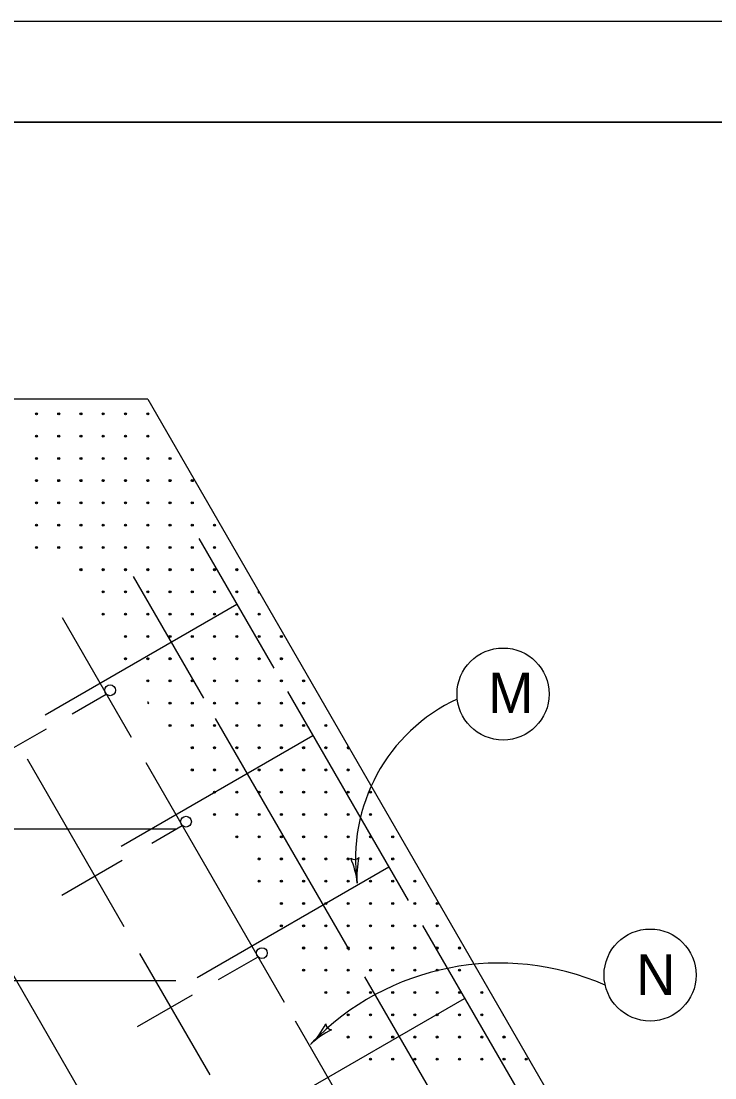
# Model space of a CAD drawing. Extents: x 1000 to 1036.3, y 1000 to 1022.
# Drawn here: x 1024.89 to 1028.32, y 1016.78 to 1022 of the extents above; entities that cross this region are included whole.
import ezdxf

# ---------------------------------------------------------------- set-up
doc = ezdxf.new("R2010")
doc.units = 0
for name, color, linetype in [('Level 1', 7, 'Continuous'), ('Level 10', 7, 'Continuous'), ('Level 11', 7, 'Continuous')]:
    doc.layers.add(name, color=color, linetype=linetype)

msp = doc.modelspace()

# ---------------------------------------------------------------- linework, layer by layer
at = {"layer": 'Level 1'}
for p, q in [((1025.5191, 1020.1309), (1021.3258, 1020.1309)), ((1025.5191, 1020.1309), (1027.755, 1016.2582)), ((1025.5191, 1020.1309), (1027.755, 1016.2582)), ((1025.7717, 1019.4433), (1026.1422, 1018.8016)), ((1025.4468, 1019.2558), (1025.7946, 1018.6534)), ((1025.0119, 1018.5717), (1025.9592, 1019.1185)), ((1025.095, 1019.0526), (1025.4366, 1018.4609)), ((1025.1446, 1018.5761), (1025.3138, 1018.6738)), ((1026.2087, 1018.6864), (1026.8051, 1017.6533)), ((1025.8523, 1018.5535), (1026.5138, 1017.4077)), ((1024.7183, 1018.33), (1025.0176, 1018.5028)), ((1025.3869, 1017.9222), (1026.3342, 1018.469)), ((1024.9226, 1018.354), (1025.4009, 1017.5254)), ((1025.5086, 1018.3363), (1026.193, 1017.1508)), ((1024.3644, 1018.1309), (1025.5191, 1016.1309)), ((1025.6569, 1018.0059), (1023.9913, 1018.0059)), ((1025.5386, 1017.9374), (1025.6888, 1018.0242)), ((1025.0933, 1017.6804), (1025.3929, 1017.8534)), ((1025.7619, 1017.2726), (1026.7092, 1017.8194)), ((1026.876, 1017.5307), (1027.5842, 1016.3039)), ((1025.4786, 1017.3909), (1025.8246, 1016.7916)), ((1025.8689, 1017.2623), (1026.0637, 1017.3747)), ((1025.6569, 1017.2559), (1023.9992, 1017.2559)), ((1026.5897, 1017.2764), (1027.2593, 1016.1164)), ((1025.4683, 1017.0309), (1025.7395, 1017.1876)), ((1026.1369, 1016.6231), (1027.0842, 1017.1699)), ((1026.2463, 1017.0585), (1026.9075, 1015.9132))]:
    msp.add_line(p, q, dxfattribs=at)
for centre, radius in [((1024.9686, 1020.0588), 0.005), ((1024.9686, 1020.0588), 0.0025), ((1025.0786, 1020.0588), 0.005), ((1025.0786, 1020.0588), 0.0025), ((1025.1886, 1020.0588), 0.005), ((1025.1886, 1020.0588), 0.0025), ((1025.2986, 1020.0588), 0.005), ((1025.2986, 1020.0588), 0.0025), ((1025.4086, 1020.0588), 0.005), ((1025.4086, 1020.0588), 0.0025), ((1025.5186, 1020.0588), 0.005), ((1025.5186, 1020.0588), 0.0025), ((1024.9686, 1019.9488), 0.005), ((1024.9686, 1019.9488), 0.0025), ((1025.0786, 1019.9488), 0.005), ((1025.0786, 1019.9488), 0.0025), ((1025.1886, 1019.9488), 0.005), ((1025.1886, 1019.9488), 0.0025), ((1025.2986, 1019.9488), 0.005), ((1025.2986, 1019.9488), 0.0025), ((1025.4086, 1019.9488), 0.005), ((1025.4086, 1019.9488), 0.0025), ((1025.5186, 1019.9488), 0.005), ((1025.5186, 1019.9488), 0.0025), ((1024.9686, 1019.8388), 0.005), ((1024.9686, 1019.8388), 0.0025), ((1025.0786, 1019.8388), 0.005), ((1025.0786, 1019.8388), 0.0025), ((1025.1886, 1019.8388), 0.005), ((1025.1886, 1019.8388), 0.0025), ((1025.2986, 1019.8388), 0.005), ((1025.2986, 1019.8388), 0.0025), ((1025.4086, 1019.8388), 0.005), ((1025.4086, 1019.8388), 0.0025), ((1025.5186, 1019.8388), 0.005), ((1025.5186, 1019.8388), 0.0025), ((1025.6286, 1019.8388), 0.005), ((1025.6286, 1019.8388), 0.0025), ((1024.9686, 1019.7288), 0.005), ((1024.9686, 1019.7288), 0.0025), ((1025.0786, 1019.7288), 0.005), ((1025.0786, 1019.7288), 0.0025), ((1025.1886, 1019.7288), 0.005), ((1025.1886, 1019.7288), 0.0025), ((1025.2986, 1019.7288), 0.005), ((1025.2986, 1019.7288), 0.0025), ((1025.4086, 1019.7288), 0.005), ((1025.4086, 1019.7288), 0.0025), ((1025.5186, 1019.7288), 0.005), ((1025.5186, 1019.7288), 0.0025), ((1025.6286, 1019.7288), 0.005), ((1025.6286, 1019.7288), 0.0025), ((1025.7386, 1019.7288), 0.005), ((1025.7386, 1019.7288), 0.0025), ((1024.9686, 1019.6188), 0.005), ((1024.9686, 1019.6188), 0.0025), ((1025.0786, 1019.6188), 0.005), ((1025.0786, 1019.6188), 0.0025), ((1025.1886, 1019.6188), 0.005), ((1025.1886, 1019.6188), 0.0025), ((1025.2986, 1019.6188), 0.005), ((1025.2986, 1019.6188), 0.0025), ((1025.4086, 1019.6188), 0.005), ((1025.4086, 1019.6188), 0.0025), ((1025.5186, 1019.6188), 0.005), ((1025.5186, 1019.6188), 0.0025), ((1025.6286, 1019.6188), 0.005), ((1025.6286, 1019.6188), 0.0025), ((1025.7386, 1019.6188), 0.005), ((1025.7386, 1019.6188), 0.0025), ((1024.9686, 1019.5088), 0.005), ((1024.9686, 1019.5088), 0.0025), ((1025.0786, 1019.5088), 0.005), ((1025.0786, 1019.5088), 0.0025), ((1025.1886, 1019.5088), 0.005), ((1025.1886, 1019.5088), 0.0025), ((1025.2986, 1019.5088), 0.005), ((1025.2986, 1019.5088), 0.0025), ((1025.4086, 1019.5088), 0.005), ((1025.4086, 1019.5088), 0.0025), ((1025.5186, 1019.5088), 0.005), ((1025.5186, 1019.5088), 0.0025), ((1025.6286, 1019.5088), 0.005), ((1025.6286, 1019.5088), 0.0025), ((1025.7386, 1019.5088), 0.005), ((1025.7386, 1019.5088), 0.0025), ((1025.8486, 1019.5088), 0.005), ((1025.8486, 1019.5088), 0.0025), ((1024.9686, 1019.3988), 0.005), ((1024.9686, 1019.3988), 0.0025), ((1025.0786, 1019.3988), 0.005), ((1025.0786, 1019.3988), 0.0025), ((1025.1886, 1019.3988), 0.005), ((1025.1886, 1019.3988), 0.0025), ((1025.2986, 1019.3988), 0.005), ((1025.2986, 1019.3988), 0.0025), ((1025.4086, 1019.3988), 0.005), ((1025.4086, 1019.3988), 0.0025), ((1025.5186, 1019.3988), 0.005), ((1025.5186, 1019.3988), 0.0025), ((1025.6286, 1019.3988), 0.005), ((1025.6286, 1019.3988), 0.0025), ((1025.7386, 1019.3988), 0.005), ((1025.7386, 1019.3988), 0.0025), ((1025.8486, 1019.3988), 0.005), ((1025.8486, 1019.3988), 0.0025), ((1025.1886, 1019.2888), 0.005), ((1025.1886, 1019.2888), 0.0025), ((1025.2986, 1019.2888), 0.005), ((1025.2986, 1019.2888), 0.0025), ((1025.4086, 1019.2888), 0.005), ((1025.4086, 1019.2888), 0.0025), ((1025.5186, 1019.2888), 0.005), ((1025.5186, 1019.2888), 0.0025), ((1025.6286, 1019.2888), 0.005), ((1025.6286, 1019.2888), 0.0025), ((1025.7386, 1019.2888), 0.005), ((1025.7386, 1019.2888), 0.0025), ((1025.8486, 1019.2888), 0.005), ((1025.8486, 1019.2888), 0.0025), ((1025.9586, 1019.2888), 0.005), ((1025.9586, 1019.2888), 0.0025), ((1025.2986, 1019.1788), 0.005), ((1025.2986, 1019.1788), 0.0025), ((1025.4086, 1019.1788), 0.005), ((1025.4086, 1019.1788), 0.0025), ((1025.5186, 1019.1788), 0.005), ((1025.5186, 1019.1788), 0.0025), ((1025.6286, 1019.1788), 0.005), ((1025.6286, 1019.1788), 0.0025), ((1025.7386, 1019.1788), 0.005), ((1025.7386, 1019.1788), 0.0025), ((1025.8486, 1019.1788), 0.005), ((1025.8486, 1019.1788), 0.0025), ((1025.9586, 1019.1788), 0.005), ((1025.9586, 1019.1788), 0.0025), ((1025.2986, 1019.0688), 0.005), ((1025.2986, 1019.0688), 0.0025), ((1025.4086, 1019.0688), 0.005), ((1025.4086, 1019.0688), 0.0025), ((1025.5186, 1019.0688), 0.005), ((1025.5186, 1019.0688), 0.0025), ((1025.6286, 1019.0688), 0.005), ((1025.6286, 1019.0688), 0.0025), ((1025.7386, 1019.0688), 0.005), ((1025.7386, 1019.0688), 0.0025), ((1025.8486, 1019.0688), 0.005), ((1025.8486, 1019.0688), 0.0025), ((1025.9586, 1019.0688), 0.005), ((1025.9586, 1019.0688), 0.0025), ((1026.0686, 1019.0688), 0.005), ((1026.0686, 1019.0688), 0.0025), ((1025.4086, 1018.9588), 0.005), ((1025.4086, 1018.9588), 0.0025), ((1025.5186, 1018.9588), 0.005), ((1025.5186, 1018.9588), 0.0025), ((1025.6286, 1018.9588), 0.005), ((1025.6286, 1018.9588), 0.0025), ((1025.7386, 1018.9588), 0.005), ((1025.7386, 1018.9588), 0.0025), ((1025.8486, 1018.9588), 0.005), ((1025.8486, 1018.9588), 0.0025), ((1025.9586, 1018.9588), 0.005), ((1025.9586, 1018.9588), 0.0025), ((1026.0686, 1018.9588), 0.005), ((1026.0686, 1018.9588), 0.0025), ((1026.1786, 1018.9588), 0.005), ((1026.1786, 1018.9588), 0.0025), ((1027.2739, 1018.6741), 0.2274), ((1025.4086, 1018.8488), 0.005), ((1025.4086, 1018.8488), 0.0025), ((1025.5186, 1018.8488), 0.005), ((1025.5186, 1018.8488), 0.0025), ((1025.6286, 1018.8488), 0.005), ((1025.6286, 1018.8488), 0.0025), ((1025.7386, 1018.8488), 0.005), ((1025.7386, 1018.8488), 0.0025), ((1025.8486, 1018.8488), 0.005), ((1025.8486, 1018.8488), 0.0025), ((1025.9586, 1018.8488), 0.005), ((1025.9586, 1018.8488), 0.0025), ((1026.0686, 1018.8488), 0.005), ((1026.0686, 1018.8488), 0.0025), ((1026.1786, 1018.8488), 0.005), ((1026.1786, 1018.8488), 0.0025), ((1025.3326, 1018.6926), 0.0267), ((1025.5186, 1018.7388), 0.005), ((1025.5186, 1018.7388), 0.0025), ((1025.6286, 1018.7388), 0.005), ((1025.6286, 1018.7388), 0.0025), ((1025.7386, 1018.7388), 0.005), ((1025.7386, 1018.7388), 0.0025), ((1025.8486, 1018.7388), 0.005), ((1025.8486, 1018.7388), 0.0025), ((1025.9586, 1018.7388), 0.005), ((1025.9586, 1018.7388), 0.0025), ((1026.0686, 1018.7388), 0.005), ((1026.0686, 1018.7388), 0.0025), ((1026.1786, 1018.7388), 0.005), ((1026.1786, 1018.7388), 0.0025), ((1026.2886, 1018.7388), 0.005), ((1026.2886, 1018.7388), 0.0025), ((1025.6286, 1018.6288), 0.005), ((1025.6286, 1018.6288), 0.0025), ((1025.7386, 1018.6288), 0.005), ((1025.7386, 1018.6288), 0.0025), ((1025.8486, 1018.6288), 0.005), ((1025.8486, 1018.6288), 0.0025), ((1025.9586, 1018.6288), 0.005), ((1025.9586, 1018.6288), 0.0025), ((1026.0686, 1018.6288), 0.005), ((1026.0686, 1018.6288), 0.0025), ((1026.1786, 1018.6288), 0.005), ((1026.1786, 1018.6288), 0.0025), ((1026.2886, 1018.6288), 0.005), ((1026.2886, 1018.6288), 0.0025), ((1025.6286, 1018.5188), 0.005), ((1025.6286, 1018.5188), 0.0025), ((1025.7386, 1018.5188), 0.005), ((1025.7386, 1018.5188), 0.0025), ((1025.8486, 1018.5188), 0.005), ((1025.8486, 1018.5188), 0.0025), ((1025.9586, 1018.5188), 0.005), ((1025.9586, 1018.5188), 0.0025), ((1026.0686, 1018.5188), 0.005), ((1026.0686, 1018.5188), 0.0025), ((1026.1786, 1018.5188), 0.005), ((1026.1786, 1018.5188), 0.0025), ((1026.2886, 1018.5188), 0.005), ((1026.2886, 1018.5188), 0.0025), ((1026.3986, 1018.5188), 0.005), ((1026.3986, 1018.5188), 0.0025), ((1025.7386, 1018.4088), 0.005), ((1025.7386, 1018.4088), 0.0025), ((1025.8486, 1018.4088), 0.005), ((1025.8486, 1018.4088), 0.0025), ((1025.9586, 1018.4088), 0.005), ((1025.9586, 1018.4088), 0.0025), ((1026.0686, 1018.4088), 0.005), ((1026.0686, 1018.4088), 0.0025), ((1026.1786, 1018.4088), 0.005), ((1026.1786, 1018.4088), 0.0025), ((1026.2886, 1018.4088), 0.005), ((1026.2886, 1018.4088), 0.0025), ((1026.3986, 1018.4088), 0.005), ((1026.3986, 1018.4088), 0.0025), ((1026.5086, 1018.4088), 0.0025), ((1025.7386, 1018.2988), 0.005), ((1025.7386, 1018.2988), 0.0025), ((1025.8486, 1018.2988), 0.005), ((1025.8486, 1018.2988), 0.0025), ((1025.9586, 1018.2988), 0.005), ((1025.9586, 1018.2988), 0.0025), ((1026.0686, 1018.2988), 0.005), ((1026.0686, 1018.2988), 0.0025), ((1026.1786, 1018.2988), 0.005), ((1026.1786, 1018.2988), 0.0025), ((1026.2886, 1018.2988), 0.005), ((1026.2886, 1018.2988), 0.0025), ((1026.3986, 1018.2988), 0.005), ((1026.3986, 1018.2988), 0.0025), ((1026.5086, 1018.2988), 0.005), ((1026.5086, 1018.2988), 0.0025), ((1025.8486, 1018.1888), 0.005), ((1025.9586, 1018.1888), 0.005), ((1026.0686, 1018.1888), 0.005), ((1026.1786, 1018.1888), 0.005), ((1026.2886, 1018.1888), 0.005), ((1026.3986, 1018.1888), 0.005), ((1026.5086, 1018.1888), 0.005), ((1026.6186, 1018.1888), 0.005), ((1025.8486, 1018.1888), 0.0025), ((1025.9586, 1018.1888), 0.0025), ((1026.0686, 1018.1888), 0.0025), ((1026.1786, 1018.1888), 0.0025), ((1026.2886, 1018.1888), 0.0025), ((1026.3986, 1018.1888), 0.0025), ((1026.5086, 1018.1888), 0.0025), ((1026.6186, 1018.1888), 0.0025), ((1025.7076, 1018.0431), 0.0267), ((1025.8486, 1018.0788), 0.005), ((1025.8486, 1018.0788), 0.0025), ((1025.9586, 1018.0788), 0.005), ((1025.9586, 1018.0788), 0.0025), ((1026.0686, 1018.0788), 0.005), ((1026.0686, 1018.0788), 0.0025), ((1026.1786, 1018.0788), 0.005), ((1026.1786, 1018.0788), 0.0025), ((1026.2886, 1018.0788), 0.005), ((1026.2886, 1018.0788), 0.0025), ((1026.3986, 1018.0788), 0.005), ((1026.3986, 1018.0788), 0.0025), ((1026.5086, 1018.0788), 0.005), ((1026.5086, 1018.0788), 0.0025), ((1026.6186, 1018.0788), 0.005), ((1026.6186, 1018.0788), 0.0025), ((1025.9586, 1017.9688), 0.005), ((1025.9586, 1017.9688), 0.0025), ((1026.0686, 1017.9688), 0.005), ((1026.0686, 1017.9688), 0.0025), ((1026.1786, 1017.9688), 0.005), ((1026.1786, 1017.9688), 0.0025), ((1026.2886, 1017.9688), 0.005), ((1026.2886, 1017.9688), 0.0025), ((1026.3986, 1017.9688), 0.005), ((1026.3986, 1017.9688), 0.0025), ((1026.5086, 1017.9688), 0.005), ((1026.5086, 1017.9688), 0.0025), ((1026.6186, 1017.9688), 0.005), ((1026.6186, 1017.9688), 0.0025), ((1026.7286, 1017.9688), 0.005), ((1026.7286, 1017.9688), 0.0025), ((1026.0686, 1017.8588), 0.005), ((1026.0686, 1017.8588), 0.0025), ((1026.1786, 1017.8588), 0.005), ((1026.1786, 1017.8588), 0.0025), ((1026.2886, 1017.8588), 0.005), ((1026.2886, 1017.8588), 0.0025), ((1026.3986, 1017.8588), 0.005), ((1026.3986, 1017.8588), 0.0025), ((1026.5086, 1017.8588), 0.005), ((1026.5086, 1017.8588), 0.0025), ((1026.6186, 1017.8588), 0.005), ((1026.6186, 1017.8588), 0.0025), ((1026.7286, 1017.8588), 0.005), ((1026.7286, 1017.8588), 0.0025), ((1026.0686, 1017.7488), 0.005), ((1026.0686, 1017.7488), 0.0025), ((1026.1786, 1017.7488), 0.005), ((1026.1786, 1017.7488), 0.0025), ((1026.2886, 1017.7488), 0.005), ((1026.2886, 1017.7488), 0.0025), ((1026.3986, 1017.7488), 0.005), ((1026.3986, 1017.7488), 0.0025), ((1026.5086, 1017.7488), 0.005), ((1026.5086, 1017.7488), 0.0025), ((1026.6186, 1017.7488), 0.005), ((1026.6186, 1017.7488), 0.0025), ((1026.7286, 1017.7488), 0.005), ((1026.7286, 1017.7488), 0.0025), ((1026.8386, 1017.7488), 0.005), ((1026.8386, 1017.7488), 0.0025), ((1026.1786, 1017.6388), 0.005), ((1026.1786, 1017.6388), 0.0025), ((1026.2886, 1017.6388), 0.005), ((1026.2886, 1017.6388), 0.0025), ((1026.3986, 1017.6388), 0.005), ((1026.3986, 1017.6388), 0.0025), ((1026.5086, 1017.6388), 0.005), ((1026.5086, 1017.6388), 0.0025), ((1026.6186, 1017.6388), 0.005), ((1026.6186, 1017.6388), 0.0025), ((1026.7286, 1017.6388), 0.005), ((1026.7286, 1017.6388), 0.0025), ((1026.8386, 1017.6388), 0.005), ((1026.8386, 1017.6388), 0.0025), ((1026.9486, 1017.6388), 0.005), ((1026.9486, 1017.6388), 0.0025), ((1026.1786, 1017.5288), 0.005), ((1026.1786, 1017.5288), 0.0025), ((1026.2886, 1017.5288), 0.005), ((1026.2886, 1017.5288), 0.0025), ((1026.3986, 1017.5288), 0.005), ((1026.3986, 1017.5288), 0.0025), ((1026.5086, 1017.5288), 0.005), ((1026.5086, 1017.5288), 0.0025), ((1026.6186, 1017.5288), 0.005), ((1026.6186, 1017.5288), 0.0025), ((1026.7286, 1017.5288), 0.005), ((1026.7286, 1017.5288), 0.0025), ((1026.8386, 1017.5288), 0.005), ((1026.8386, 1017.5288), 0.0025), ((1026.9486, 1017.5288), 0.005), ((1026.9486, 1017.5288), 0.0025), ((1028.0003, 1017.2852), 0.2274), ((1026.0826, 1017.3936), 0.0267), ((1026.2886, 1017.4188), 0.005), ((1026.2886, 1017.4188), 0.0025), ((1026.3986, 1017.4188), 0.005), ((1026.3986, 1017.4188), 0.0025), ((1026.5086, 1017.4188), 0.005), ((1026.5086, 1017.4188), 0.0025), ((1026.6186, 1017.4188), 0.005), ((1026.6186, 1017.4188), 0.0025), ((1026.7286, 1017.4188), 0.005), ((1026.7286, 1017.4188), 0.0025), ((1026.8386, 1017.4188), 0.005), ((1026.8386, 1017.4188), 0.0025), ((1026.9486, 1017.4188), 0.005), ((1026.9486, 1017.4188), 0.0025), ((1027.0586, 1017.4188), 0.005), ((1027.0586, 1017.4188), 0.0025), ((1026.2886, 1017.3088), 0.005), ((1026.2886, 1017.3088), 0.0025), ((1026.3986, 1017.3088), 0.005), ((1026.3986, 1017.3088), 0.0025), ((1026.5086, 1017.3088), 0.005), ((1026.5086, 1017.3088), 0.0025), ((1026.6186, 1017.3088), 0.005), ((1026.6186, 1017.3088), 0.0025), ((1026.7286, 1017.3088), 0.005), ((1026.7286, 1017.3088), 0.0025), ((1026.8386, 1017.3088), 0.005), ((1026.8386, 1017.3088), 0.0025), ((1026.9486, 1017.3088), 0.005), ((1026.9486, 1017.3088), 0.0025), ((1027.0586, 1017.3088), 0.005), ((1027.0586, 1017.3088), 0.0025), ((1026.3986, 1017.1988), 0.005), ((1026.3986, 1017.1988), 0.0025), ((1026.5086, 1017.1988), 0.005), ((1026.5086, 1017.1988), 0.0025), ((1026.6186, 1017.1988), 0.005), ((1026.6186, 1017.1988), 0.0025), ((1026.7286, 1017.1988), 0.005), ((1026.7286, 1017.1988), 0.0025), ((1026.8386, 1017.1988), 0.005), ((1026.8386, 1017.1988), 0.0025), ((1026.9486, 1017.1988), 0.005), ((1026.9486, 1017.1988), 0.0025), ((1027.0586, 1017.1988), 0.005), ((1027.0586, 1017.1988), 0.0025), ((1027.1686, 1017.1988), 0.005), ((1027.1686, 1017.1988), 0.0025), ((1026.5086, 1017.0888), 0.005), ((1026.5086, 1017.0888), 0.0025), ((1026.6186, 1017.0888), 0.005), ((1026.6186, 1017.0888), 0.0025), ((1026.7286, 1017.0888), 0.005), ((1026.7286, 1017.0888), 0.0025), ((1026.8386, 1017.0888), 0.005), ((1026.8386, 1017.0888), 0.0025), ((1026.9486, 1017.0888), 0.005), ((1026.9486, 1017.0888), 0.0025), ((1027.0586, 1017.0888), 0.005), ((1027.0586, 1017.0888), 0.0025), ((1027.1686, 1017.0888), 0.005), ((1027.1686, 1017.0888), 0.0025), ((1026.5086, 1016.9788), 0.005), ((1026.5086, 1016.9788), 0.0025), ((1026.6186, 1016.9788), 0.005), ((1026.6186, 1016.9788), 0.0025), ((1026.7286, 1016.9788), 0.005), ((1026.7286, 1016.9788), 0.0025), ((1026.8386, 1016.9788), 0.005), ((1026.8386, 1016.9788), 0.0025), ((1026.9486, 1016.9788), 0.005), ((1026.9486, 1016.9788), 0.0025), ((1027.0586, 1016.9788), 0.005), ((1027.0586, 1016.9788), 0.0025), ((1027.1686, 1016.9788), 0.005), ((1027.1686, 1016.9788), 0.0025), ((1027.2786, 1016.9788), 0.005), ((1027.2786, 1016.9788), 0.0025), ((1026.6186, 1016.8688), 0.005), ((1026.6186, 1016.8688), 0.0025), ((1026.7286, 1016.8688), 0.005), ((1026.7286, 1016.8688), 0.0025), ((1026.8386, 1016.8688), 0.005), ((1026.8386, 1016.8688), 0.0025), ((1026.9486, 1016.8688), 0.005), ((1026.9486, 1016.8688), 0.0025), ((1027.0586, 1016.8688), 0.005), ((1027.0586, 1016.8688), 0.0025), ((1027.1686, 1016.8688), 0.005), ((1027.1686, 1016.8688), 0.0025), ((1027.2786, 1016.8688), 0.005), ((1027.2786, 1016.8688), 0.0025), ((1027.3886, 1016.8688), 0.005), ((1027.3886, 1016.8688), 0.0025)]:
    msp.add_circle(centre, radius, dxfattribs=at)
for centre, radius, start, end in [((1025.6286, 1019.9488), 0.005, 169.2649, 250.7347), ((1026.0686, 1019.1788), 0.005, 118.1971, 301.8025), ((1026.0686, 1019.1788), 0.0025, 116.3926, 303.607), ((1025.5186, 1018.6288), 0.005, 318.0527, 101.9462), ((1025.5186, 1018.6288), 0.0025, 338.3011, 81.6977), ((1027.4157, 1017.8603), 0.8707, 114.9957, 187.9505), ((1026.5086, 1018.4088), 0.005, 64.8496, 355.15), ((1026.5394, 1017.8878), 0.0313, 234.2022, 316.3189), ((1026.1642, 1017.7029), 0.3909, 5.4276, 24.0963), ((1026.9426, 1017.7768), 0.3909, 166.7747, 185.4215), ((1026.1642, 1017.7029), 0.3909, 5.4153, 5.4276), ((1027.2577, 1016.0542), 1.2901, 66.1924, 136.1502), ((1026.0503, 1017.2222), 0.3909, 314.1862, 332.855), ((1026.4294, 1017.0454), 0.0313, 182.9608, 265.0775), ((1027.2786, 1017.0888), 0.005, 153.2463, 266.7534), ((1026.5952, 1016.6615), 0.3909, 115.5334, 134.1801), ((1026.0503, 1017.2222), 0.3909, 314.174, 314.1862)]:
    msp.add_arc(centre, radius, start, end, dxfattribs=at)
at = {"layer": 'Level 10'}
for p, q in [((1000, 1022), (1036, 1022)), ((1007, 1021.5), (1035.5, 1021.5))]:
    msp.add_line(p, q, dxfattribs=at)
at = {"layer": 'Level 11'}
msp.add_lwpolyline([(1007, 1000.5), (1035.5, 1000.5), (1035.5, 1021.5), (1007, 1021.5)], close=True, dxfattribs=at)

# ---------------------------------------------------------------- texts
at = {"layer": 'Level 1'}
for s, p in [('M', (1027.2005, 1018.5803)), ('N', (1027.9316, 1017.1867))]:
    msp.add_text(s, height=0.2, dxfattribs=at).set_placement(p)

doc.saveas('drawing.dxf')
